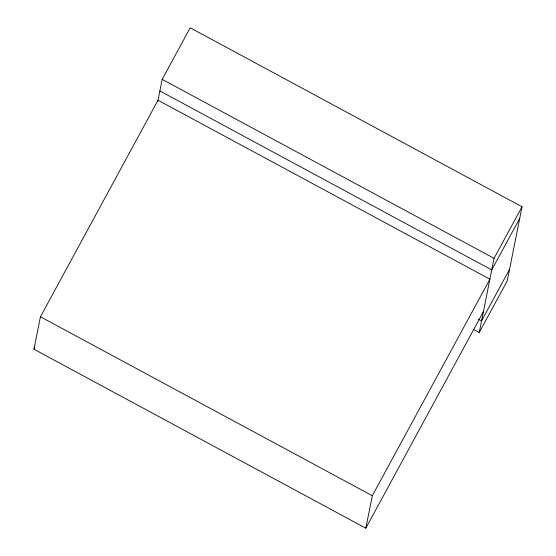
<?xml version="1.0" encoding="UTF-8"?>
<svg xmlns="http://www.w3.org/2000/svg" width="556" height="556" viewBox="0 0 556 556"><rect width="100%" height="100%" fill="white"/><g stroke="black" fill="none" stroke-linecap="round" stroke-linejoin="round"><path stroke-width="0.83" d="M33.958 349.231L40.442 316.774L158.015 100.226L489.878 279.195L372.305 495.737L365.82 528.2L33.958 349.231L34.785 347.708M157.828 101.15L162.185 79.355L190.18 27.8L522.042 206.769L507.225 280.968L479.23 332.523L473.128 329.228M479.23 332.523L494.048 258.325L522.042 206.769M519.728 218.362L491.733 269.917L159.871 90.955M365.82 528.2L483.4 311.652M509.539 269.368L481.545 320.93L478.494 319.283M162.185 79.355L494.048 258.325M40.442 316.774L372.305 495.737"/></g></svg>
